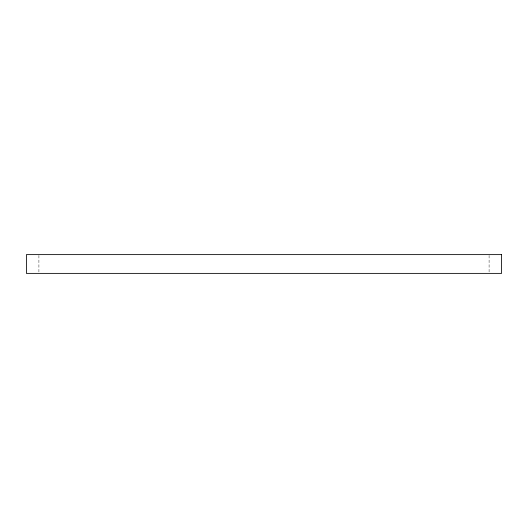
<?xml version="1.0" encoding="UTF-8"?>
<svg xmlns="http://www.w3.org/2000/svg" width="528" height="528" viewBox="0 0 528 528"><rect width="100%" height="100%" fill="white"/><g stroke="black" fill="none" stroke-linecap="round" stroke-linejoin="round"><path stroke-width="0.4" stroke-dasharray="2.64 1.98" d="M489.093 255.44L489.093 273.379M38.907 255.44L38.907 273.379"/><path stroke-width="0.79" d="M501.6 254.621L26.4 254.621L26.4 273.379L501.6 273.379L501.6 254.621"/></g></svg>
